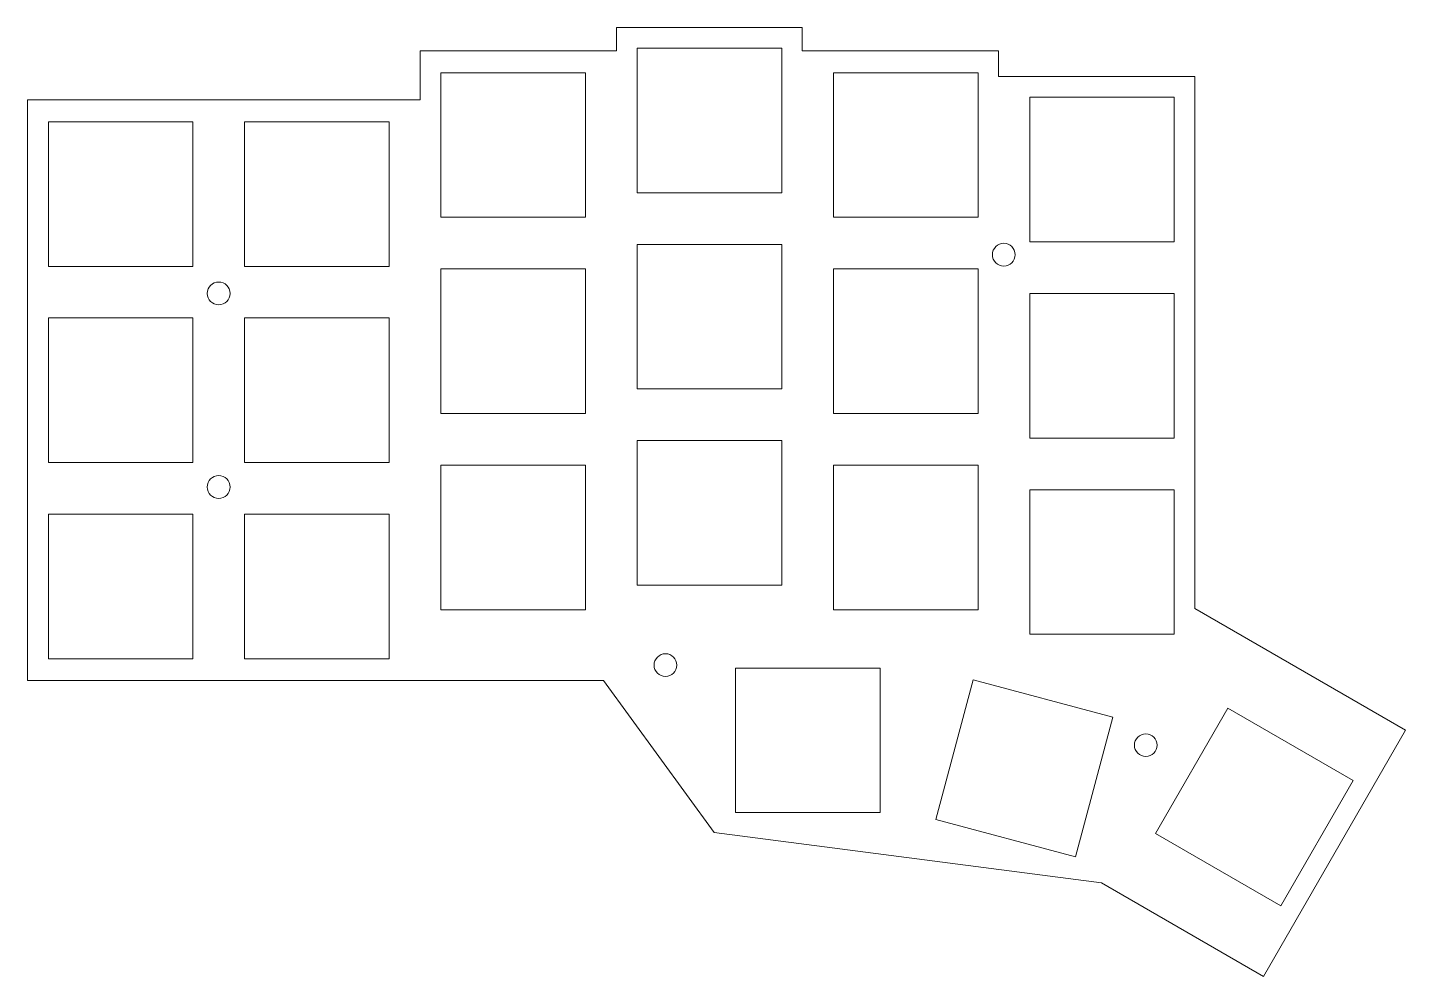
# Model space of a CAD drawing. Header units: millimetres. Extents: x 417 to 551, y -129 to -37.
import ezdxf

# ---------------------------------------------------------------- set-up
doc = ezdxf.new("R2010")
doc.units = ezdxf.units.MM
doc.header["$MEASUREMENT"] = 0
doc.layers.add('Layer 1', color=7, linetype='Continuous', lineweight=0)
doc.layers.add('Layer 2', color=7, linetype='Continuous', lineweight=0)

# ---------------------------------------------------------------- blocks, each defined once
blk = doc.blocks.new('Block_1')
at = {"layer": 'Layer 1', "color": 250, "lineweight": 0, "true_color": 0x231f20}
for points in [[(490.24, -53.09), (476.24, -53.09), (476.24, -39.09), (490.24, -39.09)], [(471.23, -55.47), (457.23, -55.47), (457.23, -41.47), (471.23, -41.47)], [(509.24, -55.47), (495.24, -55.47), (495.24, -41.47), (509.24, -41.47)], [(528.24, -57.85), (514.24, -57.85), (514.24, -43.85), (528.24, -43.85)], [(433.24, -60.22), (419.24, -60.22), (419.24, -46.22), (433.24, -46.22)], [(452.23, -60.22), (438.23, -60.22), (438.23, -46.22), (452.23, -46.22)], [(490.24, -72.09), (476.24, -72.09), (476.24, -58.09), (490.24, -58.09)], [(471.23, -74.47), (457.23, -74.47), (457.23, -60.47), (471.23, -60.47)], [(509.24, -74.47), (495.24, -74.47), (495.24, -60.47), (509.24, -60.47)], [(528.24, -76.85), (514.24, -76.85), (514.24, -62.85), (528.24, -62.85)], [(433.24, -79.22), (419.24, -79.22), (419.24, -65.22), (433.24, -65.22)], [(452.23, -79.22), (438.23, -79.22), (438.23, -65.22), (452.23, -65.22)], [(490.24, -91.09), (476.24, -91.09), (476.24, -77.09), (490.24, -77.09)], [(471.23, -93.47), (457.23, -93.47), (457.23, -79.47), (471.23, -79.47)], [(509.24, -93.47), (495.24, -93.47), (495.24, -79.47), (509.24, -79.47)], [(528.24, -95.85), (514.24, -95.85), (514.24, -81.85), (528.24, -81.85)], [(433.24, -98.22), (419.24, -98.22), (419.24, -84.22), (433.24, -84.22)], [(452.23, -98.22), (438.23, -98.22), (438.23, -84.22), (452.23, -84.22)], [(499.76, -113.12), (485.76, -113.12), (485.76, -99.12), (499.76, -99.12)], [(518.67, -117.41), (505.15, -113.78), (508.77, -100.26), (522.29, -103.88)], [(538.54, -122.14), (526.41, -115.14), (533.41, -103.01), (545.54, -110.01)]]:
    blk.add_lwpolyline(points, close=True, dxfattribs=at)
for centre in [(511.73, -59.09), (435.73, -62.84), (435.73, -81.59), (478.98, -98.84), (525.48, -106.59)]:
    blk.add_circle(centre, 1.1, dxfattribs=at)

msp = doc.modelspace()

# ---------------------------------------------------------------- linework, layer by layer
at = {"layer": 'Layer 2', "color": 250, "lineweight": 0, "true_color": 0x231f20}
msp.add_lwpolyline([(550.62, -105.13), (536.88, -128.99), (521.2, -119.93), (483.7, -115.05), (472.98, -100.34), (417.23, -100.34), (417.23, -44.09), (455.23, -44.09), (455.23, -39.34), (474.23, -39.34), (474.23, -37.09), (492.23, -37.09), (492.23, -39.34), (511.22, -39.34), (511.22, -41.84), (530.22, -41.84), (530.22, -93.37)], close=True, dxfattribs=at)

# ---------------------------------------------------------------- block references
at = {"layer": 'Layer 1'}
msp.add_blockref('Block_1', (0, 0), dxfattribs=at)

doc.saveas('drawing.dxf')
